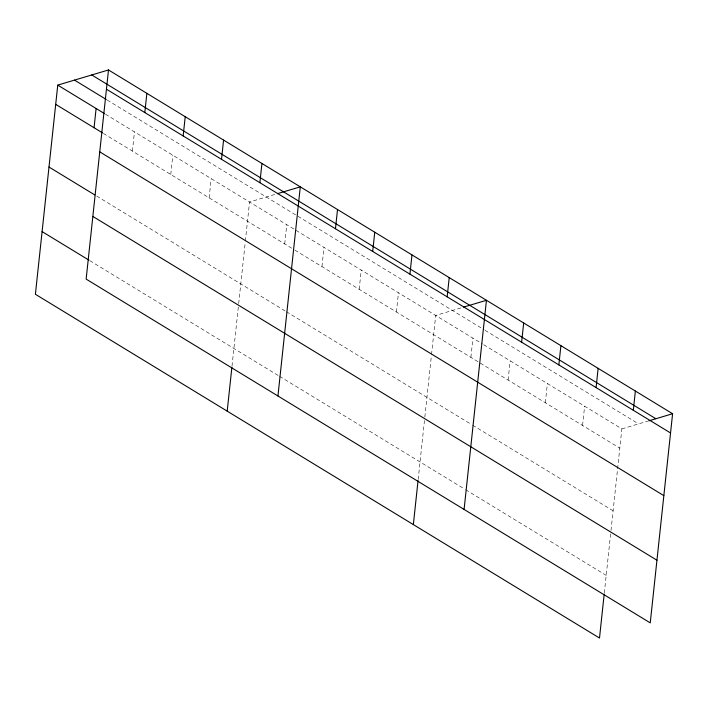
<?xml version="1.0" encoding="UTF-8"?>
<svg xmlns="http://www.w3.org/2000/svg" width="708" height="708" viewBox="0 0 708 708"><rect width="100%" height="100%" fill="white"/><g stroke="black" fill="none" stroke-linecap="round" stroke-linejoin="round"><path stroke-width="0.53" stroke-dasharray="3.54 2.66" d="M132.414 151.105L134.467 131.874M170.77 174.487L172.823 155.247M209.134 197.859L211.188 178.628M232.012 366.071L238.569 304.706M238.684 303.608L245.26 242.127M245.375 241.03L249.543 202.001L276.439 193.965M284.722 243.924L286.775 224.693M321.954 266.615L324.007 247.384M359.177 289.306L361.239 270.075M396.409 311.998L398.471 292.758M418.163 479.52L424.72 418.154M424.835 417.056L431.411 355.575M431.526 354.478L435.694 315.449L461.581 307.723M470.873 357.372L472.926 338.141M508.105 380.063L510.158 360.832M545.337 402.755L547.39 383.524M582.56 425.446L584.622 406.206M604.313 592.968L610.871 531.602M610.995 530.504L621.854 428.898L483.166 344.38M621.854 428.898L647.731 421.171M107.244 100.067L297.006 215.719M297.935 216.285L484.095 329.733M485.024 330.3L638.598 423.897M105.465 114.2L482.236 343.814M103.412 133.431L294.024 249.597M294.962 250.172L619.792 448.137M96.713 196.098L285.466 311.139M286.395 311.706L471.625 424.588M472.555 425.154L613.101 510.804M89.81 260.668L278.571 375.709M279.501 376.275L464.722 489.157M465.652 489.724L606.198 575.374"/><path stroke-width="1.06" d="M108.501 69.959L86.146 279.102L650.245 622.881L672.6 413.738L108.501 69.959L57.755 85.119L35.4 294.262L599.499 638.041L604.198 594.065M94.058 127.732L96.111 108.492M144.804 112.572L146.857 93.332M183.16 135.945L185.222 116.714M221.524 159.318L223.578 140.087M227.197 411.144L231.897 367.169M259.88 182.699L261.933 163.468M277.943 395.984L300.298 186.841L277.456 193.665M335.468 228.764L337.521 209.533M372.7 251.455L374.753 232.224M409.932 274.146L411.985 254.907M413.348 524.593L418.047 480.617M447.164 296.838L449.217 277.598M464.094 509.433L486.449 300.289L463.607 307.113M521.619 342.212L523.681 322.981M558.851 364.903L560.904 345.672M596.083 387.595L598.136 368.355M633.315 410.286L635.368 391.046M648.749 420.862L672.6 413.738M91.757 74.96L655.856 418.738M106.448 89.19L670.547 432.969M74.499 80.119L106.306 99.501M57.755 85.119L104.527 113.625M55.693 104.35L102.474 132.865M99.748 151.857L663.847 495.644M48.994 167.026L94.845 194.966M92.845 216.427L656.944 560.214M42.099 231.596L88.881 260.101"/></g></svg>
